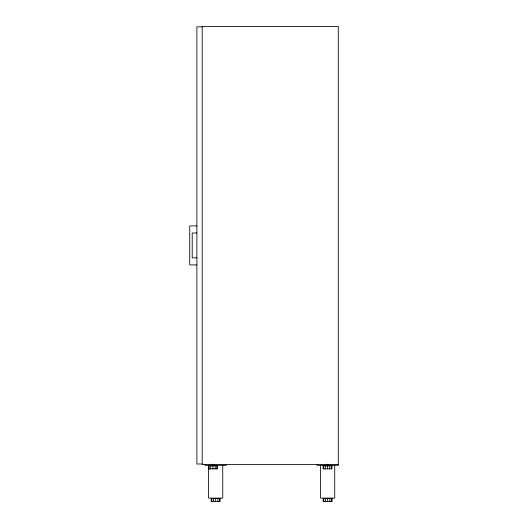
<?xml version="1.0" encoding="UTF-8"?>
<svg xmlns="http://www.w3.org/2000/svg" width="528" height="528" viewBox="0 0 528 528"><rect width="100%" height="100%" fill="white"/><g stroke="black" fill="none" stroke-linecap="round" stroke-linejoin="round"><path stroke-width="0.79" d="M202.204 26.842L196.885 26.842L196.885 464L202.204 464M196.819 225.905L189.73 225.905L189.73 264.931L196.819 264.931M196.819 232.993L192.212 232.993L192.212 257.842L196.819 257.842M338.27 464.442L202.204 464.442L202.204 26.4L338.27 26.4L338.27 465.326L328.429 465.326M326.852 465.326L317.011 465.326L317.011 464.442M208.527 465.769L217.371 465.769L217.371 468.871L208.527 468.871M334.726 465.326L334.726 498.102L320.555 498.102L320.555 465.326M331.472 498.498L331.472 501.6M331.353 465.769L331.353 468.871M329.855 498.498L329.855 501.6M329.736 465.769L329.736 468.871M328.634 464.29L328.634 465.769M328.482 464.29L328.482 465.769M328.079 464.29L328.079 465.769M327.644 498.498L327.644 501.6M327.525 464.29L327.525 468.871M326.971 464.29L326.971 465.769M326.568 464.29L326.568 465.769M326.416 464.29L326.416 465.769M325.426 498.498L325.426 501.6M325.314 465.769L325.314 468.871M323.809 498.498L323.809 501.6M323.69 465.769L323.69 468.871M226.294 464.442L226.294 465.326L205.036 465.326L205.036 464.442M222.757 465.326L222.757 498.102L208.58 498.102L208.58 465.326M219.496 498.498L219.496 501.6M217.879 498.498L217.879 501.6M216.777 465.769L216.777 468.871M215.668 498.498L215.668 501.6M215.16 465.769L215.16 468.871M214.058 464.29L214.058 465.769M213.906 464.29L213.906 465.769M213.503 464.29L213.503 465.769M213.457 498.498L213.457 501.6M212.949 464.29L212.949 468.871M212.395 464.29L212.395 465.769M211.992 464.29L211.992 465.769M211.84 464.29L211.84 465.769M211.834 498.498L211.834 501.6M210.738 465.769L210.738 468.871M209.121 465.769L209.121 468.871M331.947 465.769L323.103 465.769L323.103 468.871L331.947 468.871L331.947 465.769M220.09 498.498L211.246 498.498L211.246 501.6L220.09 501.6L220.09 498.498M332.066 498.498L323.215 498.498L323.215 501.6L332.066 501.6L332.066 498.498"/></g></svg>
